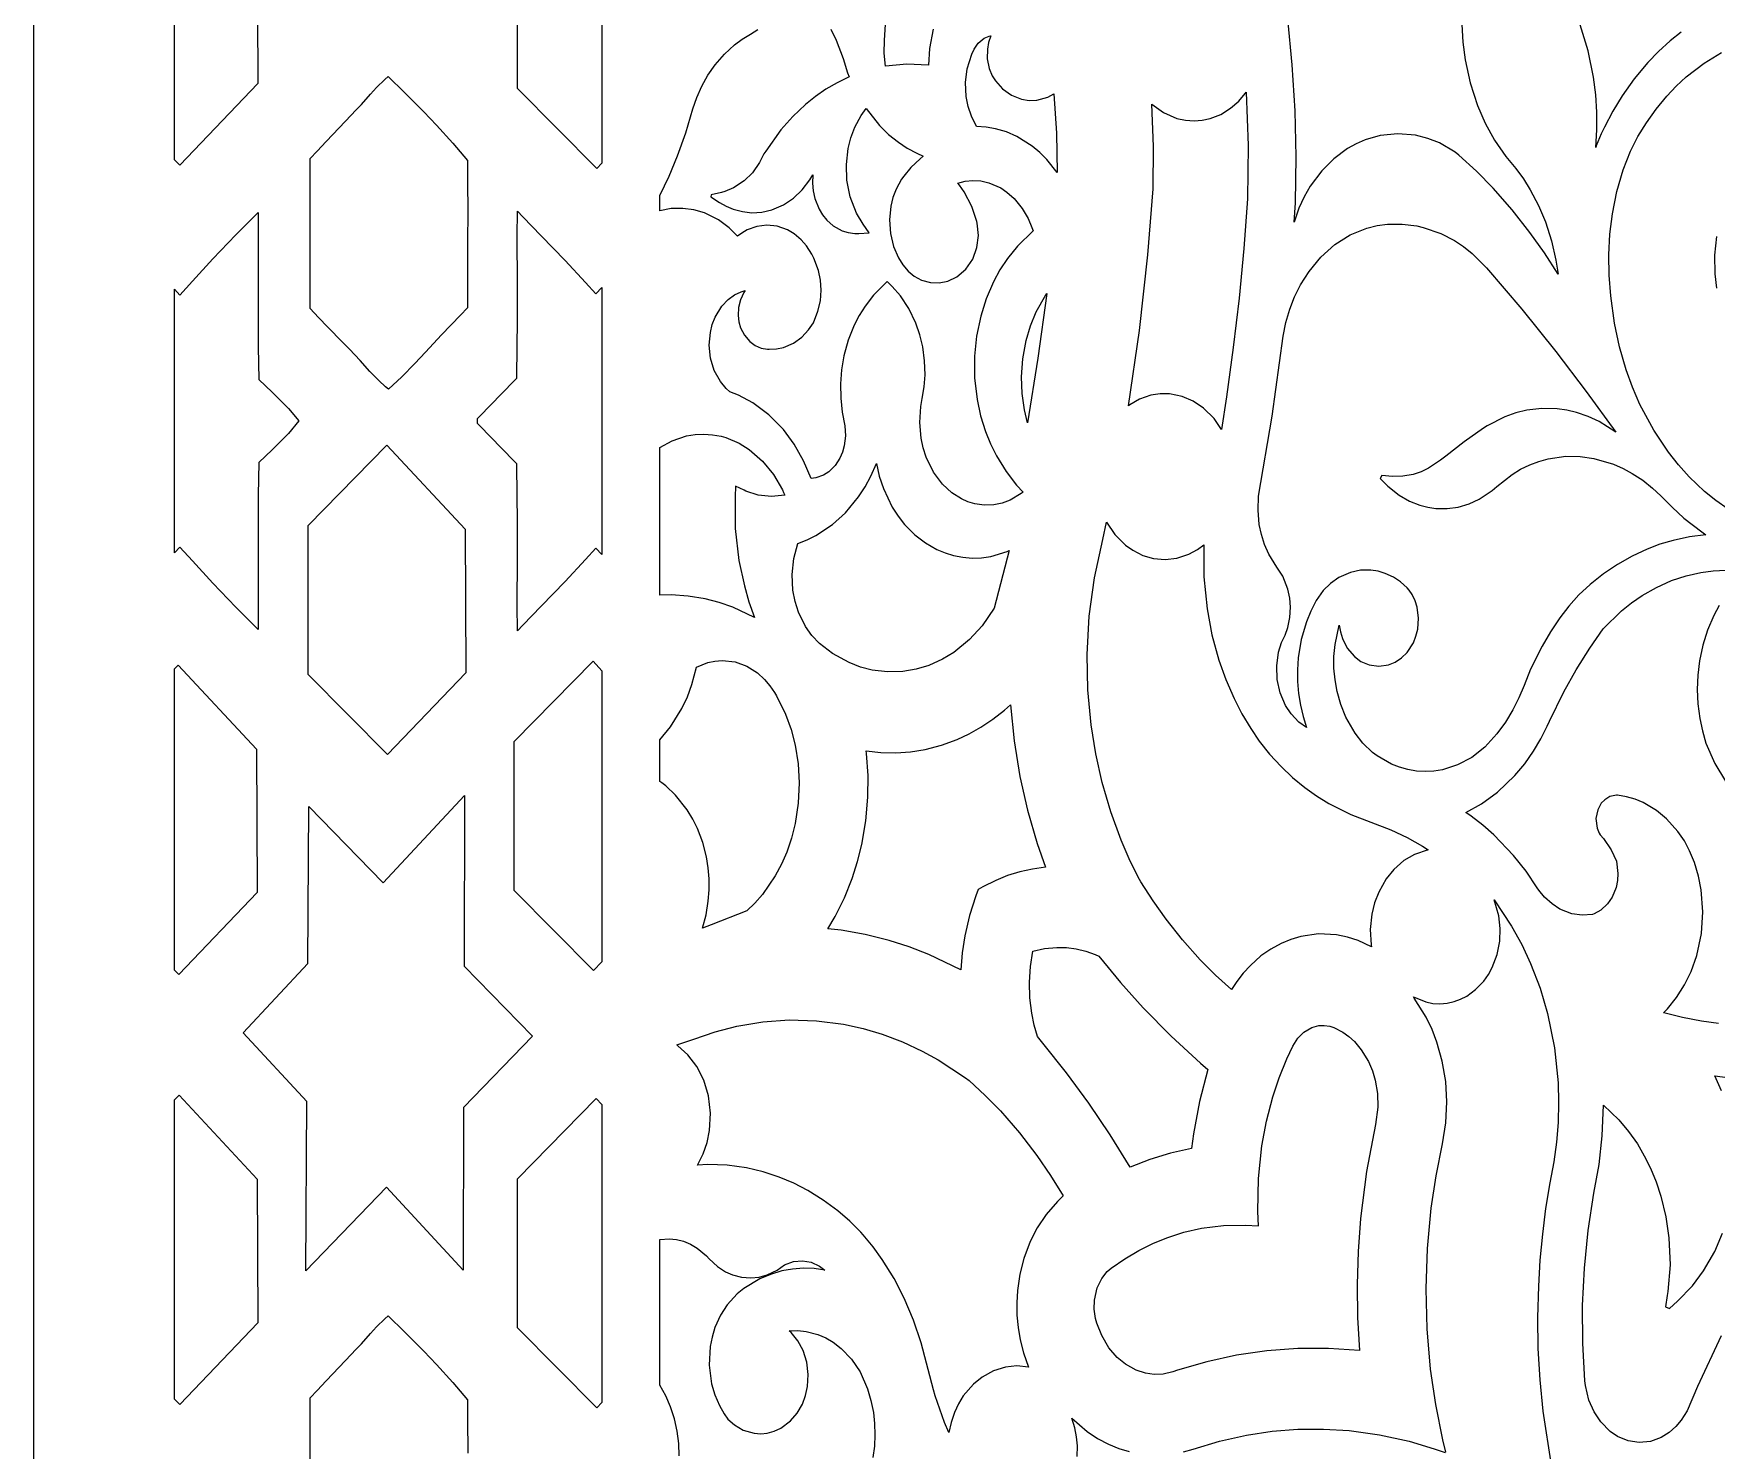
# Model space of a CAD drawing. Extents: x -629 to 1, y 0 to 2050.
# Drawn here: x -628.6 to -334.6, y 1495.5 to 1743 of the extents above; entities that cross this region are included whole.
import ezdxf

# ---------------------------------------------------------------- set-up
doc = ezdxf.new("R2010")
doc.units = 0
doc.layers.add('Default_Layer', color=1, linetype='CONTINUOUS')

msp = doc.modelspace()

# ---------------------------------------------------------------- linework, layer by layer
at = {"layer": 'Default_Layer'}
for points in [[(-628.58, 0), (1.42, 0), (1.42, 2050), (-628.58, 2050), (-628.58, 0)], [(-603.97, 1720.96), (-603.97, 1773.28), (-603.17, 1774.1), (-589.5, 1759.4), (-589.39, 1734.34), (-603.06, 1720.04), (-603.97, 1720.96)], [(-529.28, 1772.46), (-529.28, 1720.42), (-530.17, 1719.48), (-544.05, 1733.46), (-544.04, 1759.49), (-530.28, 1773.54), (-529.28, 1772.46)], [(-461.33, 1742.67), (-461.35, 1742.62), (-461.73, 1741.49), (-461.94, 1740.33), (-461.95, 1738.63), (-461.62, 1736.96), (-461.08, 1735.67), (-460.51, 1734.77), (-459.31, 1733.4), (-457.72, 1732.26), (-455.95, 1731.55), (-454.64, 1731.35), (-453.3, 1731.4), (-451.37, 1731.93), (-450.31, 1732.49), (-449.88, 1725.64), (-449.75, 1718.78), (-451.53, 1721.04), (-452.74, 1722.27), (-454.08, 1723.38), (-456.78, 1725.08), (-458.6, 1725.86), (-460.51, 1726.42), (-462.15, 1726.7), (-463.81, 1726.8), (-464.72, 1728.61), (-465.29, 1730.31), (-465.63, 1732.06), (-465.74, 1734.48), (-465.45, 1736.9), (-464.67, 1739.42), (-464.26, 1740.29), (-463.54, 1741.34), (-462.47, 1742.23), (-461.64, 1742.6), (-461.33, 1742.67)], [(-552.79, 1720.85), (-552.76, 1717.52), (-552.74, 1711.52), (-552.75, 1707.02), (-552.77, 1699.53), (-552.76, 1695.09), (-554, 1693.86), (-557.32, 1690.38), (-560.11, 1687.35), (-561.95, 1685.39), (-564.24, 1683.06), (-566.55, 1680.9), (-567.12, 1681.33), (-568.29, 1682.39), (-569.84, 1684.01), (-571.55, 1685.93), (-573.38, 1687.91), (-574.63, 1689.1), (-577.18, 1691.72), (-578.81, 1693.42), (-580.29, 1695.01), (-580.29, 1699.38), (-580.29, 1717.04), (-580.29, 1721.22), (-579.04, 1722.47), (-577.49, 1724.19), (-574.11, 1727.76), (-572.21, 1729.71), (-571.32, 1730.66), (-569.71, 1732.48), (-568.65, 1733.63), (-567.24, 1735.03), (-566.66, 1735.53), (-563.79, 1732.73), (-560.41, 1729.34), (-558.21, 1727.05), (-555.32, 1723.87), (-552.79, 1720.85)], [(-416.7, 1732.8), (-416.36, 1723.48), (-416.46, 1714.15), (-417.12, 1705.47), (-417.96, 1696.81), (-418.97, 1688.17), (-420.16, 1679.54), (-421.04, 1673.88), (-422.32, 1675.75), (-424.14, 1677.59), (-425.96, 1678.82), (-427.88, 1679.64), (-430.11, 1680.09), (-431.76, 1680.09), (-433.38, 1679.84), (-435.35, 1679.15), (-437.06, 1678.17), (-437.28, 1678.01), (-435.38, 1691.17), (-433.91, 1704.37), (-432.98, 1715.9), (-432.92, 1723.31), (-433.19, 1730.72), (-431.15, 1729.22), (-428.83, 1728.21), (-427.32, 1727.88), (-425.78, 1727.77), (-424.38, 1727.88), (-423.01, 1728.18), (-421.16, 1728.91), (-419.43, 1729.99), (-418, 1731.24), (-416.89, 1732.54), (-416.7, 1732.8)], [(-582.24, 1675.34), (-584.06, 1673.14), (-585.89, 1671.29), (-586.9, 1670.32), (-589.26, 1668.09), (-589.34, 1662.36), (-589.38, 1654.35), (-589.37, 1646.87), (-589.36, 1640.95), (-589.36, 1638.88), (-593.23, 1642.8), (-597.28, 1647.01), (-600.85, 1650.88), (-603.03, 1653.32), (-603.97, 1652.28), (-603.97, 1698.39), (-603.03, 1697.35), (-600.85, 1699.79), (-597.28, 1703.66), (-593.23, 1707.87), (-589.36, 1711.8), (-589.36, 1709.73), (-589.37, 1703.8), (-589.38, 1696.33), (-589.34, 1688.32), (-589.26, 1682.59), (-586.9, 1680.35), (-585.89, 1679.39), (-584.07, 1677.54), (-582.24, 1675.34)], [(-529.28, 1698.68), (-529.28, 1652), (-530.33, 1653.1), (-532.14, 1651.11), (-535.73, 1647.31), (-539.93, 1643), (-543.11, 1639.69), (-544.06, 1638.67), (-544.07, 1643.1), (-544.06, 1651.44), (-544.06, 1657.94), (-544.09, 1662.22), (-544.15, 1667.85), (-547.18, 1670.92), (-548.37, 1672.14), (-551, 1674.9), (-551, 1675.77), (-548.37, 1678.54), (-547.18, 1679.76), (-544.15, 1682.83), (-544.09, 1688.45), (-544.06, 1692.74), (-544.06, 1699.23), (-544.07, 1707.57), (-544.06, 1712), (-543.11, 1710.99), (-539.93, 1707.68), (-535.73, 1703.36), (-532.14, 1699.56), (-530.33, 1697.57), (-529.28, 1698.68)], [(-385.78, 1709.18), (-382.68, 1708.1), (-380.33, 1706.87), (-378.73, 1705.81), (-377.24, 1704.62), (-374.7, 1702.1), (-368.56, 1694.86), (-362.63, 1687.48), (-357.29, 1680.48), (-352.14, 1673.36), (-355.05, 1675.23), (-356.97, 1676.12), (-358.98, 1676.81), (-360.66, 1677.21), (-362.38, 1677.46), (-365.04, 1677.53), (-367.68, 1677.22), (-369.62, 1676.75), (-371.49, 1676.09), (-374.62, 1674.49), (-375.24, 1674.09), (-378.6, 1671.72), (-381.85, 1669.22), (-382.77, 1668.47), (-384.84, 1667.07), (-386.16, 1666.44), (-387.56, 1665.99), (-389.35, 1665.68), (-391.17, 1665.67), (-393.03, 1665.83), (-393.32, 1665.28), (-391.97, 1663.98), (-389.99, 1662.39), (-388.2, 1661.36), (-386.35, 1660.62), (-384.97, 1660.26), (-383.56, 1660.06), (-381.6, 1660.03), (-379.65, 1660.3), (-377.77, 1660.85), (-376, 1661.66), (-373.73, 1663.19), (-372.94, 1663.87), (-370.24, 1666.01), (-368.75, 1666.91), (-367.16, 1667.69), (-365.57, 1668.29), (-363.93, 1668.75), (-360.83, 1669.17), (-358.37, 1669.13), (-355.94, 1668.79), (-352.55, 1667.8), (-350.86, 1667.06), (-349.24, 1666.19), (-347.4, 1664.98), (-345.7, 1663.62), (-344.25, 1662.26), (-342.29, 1660.26), (-340.21, 1658.38), (-337.07, 1655.95), (-336.37, 1655.47), (-339.27, 1655.1), (-342.11, 1654.48), (-344.41, 1653.79), (-346.65, 1652.95), (-349.29, 1651.71), (-351.81, 1650.28), (-354.29, 1648.61), (-356.61, 1646.76), (-358.6, 1644.94), (-360.31, 1642.98), (-361.9, 1640.93), (-363.54, 1638.51), (-365.02, 1636.01), (-367.01, 1631.95), (-368.15, 1629.11), (-369.04, 1626.96), (-370.09, 1624.87), (-371.39, 1622.72), (-372.89, 1620.68), (-375.03, 1618.34), (-377.31, 1616.56), (-379.76, 1615.24), (-382.4, 1614.4), (-383.91, 1614.16), (-385.44, 1614.08), (-386.96, 1614.17), (-388.47, 1614.43), (-389.91, 1614.83), (-391.29, 1615.38), (-393.83, 1616.82), (-394.64, 1617.42), (-396.34, 1619.07), (-397.69, 1620.78), (-399.3, 1623.58), (-400.19, 1625.78), (-400.83, 1628.06), (-401.19, 1630.09), (-401.37, 1632.14), (-401.37, 1634.2), (-401.18, 1636.26), (-400.44, 1639.68), (-400.25, 1638.48), (-399.89, 1637.31), (-399.06, 1635.66), (-397.81, 1634.19), (-396.66, 1633.34), (-395.2, 1632.72), (-393.52, 1632.49), (-391.84, 1632.73), (-390.65, 1633.22), (-389.57, 1633.94), (-388.59, 1634.9), (-387.5, 1636.59), (-387.04, 1637.75), (-386.74, 1638.96), (-386.6, 1640.9), (-386.86, 1642.82), (-387.21, 1643.94), (-387.71, 1645.01), (-388.21, 1645.79), (-388.6, 1646.2), (-389.73, 1647.21), (-390.96, 1648.04), (-392.44, 1648.72), (-393.67, 1649.09), (-394.94, 1649.28), (-396.75, 1649.25), (-398.51, 1648.87), (-400.51, 1647.98), (-401.95, 1646.97), (-403.24, 1645.7), (-404.5, 1643.97), (-405.42, 1642.13), (-406.18, 1640.24), (-407.08, 1637.13), (-407.6, 1633.96), (-407.74, 1631.88), (-407.72, 1629.81), (-407.56, 1627.74), (-407.24, 1625.69), (-406.77, 1623.71), (-406.16, 1621.77), (-407.51, 1622.71), (-408.87, 1624.14), (-409.84, 1625.61), (-410.77, 1627.82), (-411.28, 1630.14), (-411.38, 1632.56), (-411.05, 1634.95), (-410.56, 1636.61), (-409.91, 1637.9), (-409.44, 1639.25), (-409.07, 1641.02), (-408.97, 1642.81), (-409.1, 1644.39), (-409.42, 1645.95), (-410.33, 1648.24), (-411.34, 1649.8), (-412.75, 1652.05), (-413.49, 1653.73), (-414.05, 1655.48), (-414.43, 1657.28), (-414.64, 1659.73), (-414.53, 1662.2), (-412.18, 1676.17), (-410.27, 1690.19), (-409.78, 1692.55), (-409.1, 1694.86), (-408.24, 1697.04), (-407.19, 1699.14), (-405.73, 1701.46), (-403.65, 1703.98), (-401.22, 1706.16), (-398.53, 1707.86), (-395.6, 1709.06), (-393.83, 1709.5), (-392.01, 1709.73), (-389.45, 1709.76), (-386.9, 1709.43), (-385.78, 1709.18)], [(-451.57, 1697.62), (-453.09, 1686.3), (-454.94, 1675.03), (-455.47, 1677.28), (-455.86, 1680.14), (-455.96, 1683.03), (-455.74, 1686.22), (-455.16, 1689.38), (-454.4, 1691.95), (-453.38, 1694.43), (-451.74, 1697.37), (-451.57, 1697.62)], [(-507.66, 1672.45), (-505.32, 1671.48), (-503.53, 1670.37), (-501.2, 1668.34), (-499.3, 1665.98), (-497.76, 1663.3), (-497.53, 1662.82), (-497.33, 1662.36), (-499.65, 1662.14), (-501.97, 1662.4), (-504.13, 1663.09), (-504.45, 1663.24), (-505.95, 1663.94), (-506.03, 1662.11), (-505.98, 1656.53), (-505.35, 1650.99), (-504.4, 1646.53), (-503.59, 1643.75), (-502.62, 1641.01), (-506.42, 1642.79), (-508.8, 1643.61), (-511.25, 1644.25), (-514.21, 1644.75), (-517.2, 1644.95), (-519.16, 1644.92), (-519.16, 1670.68), (-516.99, 1671.88), (-514.51, 1672.72), (-513.01, 1672.97), (-511.48, 1673.05), (-509.96, 1672.95), (-508.46, 1672.67), (-507.66, 1672.45)], [(-580.6, 1657.07), (-566.84, 1671.11), (-553.17, 1656.41), (-553.06, 1631.35), (-566.74, 1617.06), (-580.61, 1631.04), (-580.6, 1657.07)], [(-458.14, 1652.69), (-460.72, 1642.65), (-462.87, 1639.53), (-465.03, 1637.16), (-467.8, 1634.9), (-469.76, 1633.71), (-472.17, 1632.62), (-474.39, 1631.95), (-476.68, 1631.55), (-479.39, 1631.48), (-482.07, 1631.8), (-484.13, 1632.34), (-486.11, 1633.11), (-489.01, 1634.73), (-491.26, 1636.46), (-492.61, 1637.87), (-493.72, 1639.43), (-494.95, 1641.94), (-495.54, 1643.82), (-495.91, 1645.76), (-496.05, 1648.54), (-495.75, 1651.32), (-495.03, 1653.96), (-493.43, 1654.58), (-491.91, 1655.34), (-488.99, 1657.28), (-486.75, 1659.32), (-484.47, 1662.08), (-483.31, 1663.86), (-482.3, 1665.71), (-481.33, 1667.9), (-480.82, 1665.69), (-480.11, 1663.53), (-478.55, 1660.29), (-477.54, 1658.73), (-476.39, 1657.26), (-474.62, 1655.47), (-472.76, 1654.04), (-470.76, 1652.9), (-469.33, 1652.3), (-467.85, 1651.84), (-466.24, 1651.53), (-464.61, 1651.39), (-462.98, 1651.44), (-461.35, 1651.67), (-458.48, 1652.54), (-458.14, 1652.69)], [(-441.1, 1657.69), (-439.65, 1655.52), (-437.82, 1653.67), (-436.54, 1652.76), (-434.74, 1651.86), (-432.89, 1651.33), (-430.86, 1651.15), (-428.85, 1651.38), (-426.76, 1652.06), (-425.23, 1652.89), (-424.13, 1653.7), (-424.11, 1648.09), (-423.55, 1642.5), (-422.69, 1637.99), (-421.47, 1633.55), (-420.27, 1630.17), (-418.83, 1626.87), (-417.46, 1624.19), (-415.92, 1621.58), (-414.45, 1619.39), (-412.61, 1617.12), (-410.61, 1614.97), (-408.59, 1613.07), (-406.44, 1611.3), (-404.4, 1609.84), (-402.25, 1608.51), (-398.42, 1606.59), (-391.41, 1603.91), (-388.6, 1602.58), (-385.92, 1601.03), (-384.92, 1600.38), (-387.31, 1599.6), (-389.15, 1598.52), (-390.93, 1596.97), (-392.26, 1595.33), (-393.56, 1593.03), (-394.28, 1591.13), (-394.75, 1589.16), (-395.02, 1586.47), (-394.87, 1583.78), (-394.83, 1583.46), (-397.13, 1584.54), (-398.99, 1585.15), (-400.92, 1585.56), (-404.05, 1585.71), (-407.14, 1585.28), (-408.91, 1584.76), (-410.6, 1584.06), (-412.43, 1583.05), (-414.14, 1581.86), (-415.98, 1580.21), (-417.23, 1578.85), (-418.35, 1577.4), (-419.28, 1575.97), (-422.08, 1578.52), (-424.74, 1581.2), (-427.82, 1584.66), (-430.68, 1588.28), (-432.97, 1591.51), (-435.11, 1594.83), (-435.59, 1595.61), (-437.15, 1598.81), (-438.55, 1602.07), (-440.38, 1607.07), (-441.86, 1612.16), (-442.98, 1617.17), (-443.79, 1622.22), (-444.36, 1628.36), (-444.49, 1634.52), (-444.13, 1641.26), (-443.23, 1647.96), (-441.77, 1654.65), (-441.1, 1657.69)], [(-603.97, 1579.38), (-603.97, 1632.03), (-603.33, 1632.68), (-589.66, 1617.99), (-589.55, 1592.92), (-603.22, 1578.63), (-603.97, 1579.38)], [(-529.28, 1631.69), (-529.28, 1580.83), (-530.73, 1579.31), (-544.61, 1593.29), (-544.6, 1619.32), (-530.83, 1633.36), (-529.28, 1631.69)], [(-506, 1633.23), (-503.94, 1632.47), (-502.11, 1631.31), (-500.86, 1630.17), (-499.93, 1629.08), (-499.13, 1627.91), (-498.76, 1627.29), (-497.21, 1624.09), (-496.24, 1621.41), (-495.53, 1618.67), (-495.01, 1615.42), (-494.81, 1612.13), (-494.97, 1608.55), (-495.51, 1605), (-496.15, 1602.46), (-497, 1599.98), (-497.91, 1597.88), (-499, 1595.84), (-501.24, 1592.59), (-502.54, 1591.11), (-503.97, 1589.73), (-510.21, 1587.28), (-511.72, 1586.72), (-511.09, 1589.06), (-510.7, 1591.45), (-510.56, 1593.39), (-510.56, 1595.33), (-510.72, 1597.26), (-511.02, 1599.18), (-511.67, 1601.68), (-512.58, 1604.12), (-513.4, 1605.78), (-514.37, 1607.38), (-516.42, 1609.96), (-518.14, 1611.57), (-518.82, 1612.11), (-519.16, 1612.35), (-519.16, 1619.62), (-517.3, 1621.91), (-515.33, 1625.11), (-514.36, 1627.16), (-513.56, 1629.28), (-512.73, 1632.32), (-510.8, 1633.12), (-509.56, 1633.4), (-508.29, 1633.5), (-506, 1633.23)], [(-457.92, 1625.74), (-457.28, 1619.45), (-456.26, 1613.21), (-454.93, 1607.31), (-453.24, 1601.5), (-451.79, 1597.35), (-454.06, 1597.05), (-456.29, 1596.55), (-458.42, 1595.89), (-460.47, 1595.06), (-462.72, 1593.94), (-463.52, 1593.49), (-463.93, 1592.38), (-465.04, 1588.91), (-465.85, 1585.38), (-466.31, 1582.42), (-466.58, 1579.44), (-472.17, 1582.12), (-475.6, 1583.45), (-479.12, 1584.57), (-483.26, 1585.6), (-487.47, 1586.34), (-489.81, 1586.61), (-488.54, 1588.75), (-486.9, 1592.02), (-485.55, 1595.4), (-484.61, 1598.34), (-483.86, 1601.33), (-483.15, 1605.45), (-482.8, 1609.6), (-482.78, 1613.41), (-483.05, 1617.21), (-483.11, 1617.73), (-480.53, 1617.43), (-477.95, 1617.36), (-475.36, 1617.54), (-472.81, 1617.94), (-469.96, 1618.68), (-467.22, 1619.69), (-465.11, 1620.69), (-463.1, 1621.82), (-460.97, 1623.25), (-458.96, 1624.82), (-457.92, 1625.74)], [(-553.38, 1580.1), (-541.44, 1567.85), (-553.45, 1555.4), (-553.53, 1526.98), (-566.94, 1541.43), (-581.04, 1526.81), (-580.85, 1556.41), (-592, 1568.42), (-580.7, 1580.52), (-580.52, 1607.97), (-567.53, 1594.63), (-553.3, 1609.87), (-553.38, 1580.1)], [(-446.42, 1583.08), (-444.73, 1582.67), (-443.1, 1582.09), (-442.46, 1581.81), (-438.67, 1577.25), (-434.7, 1572.82), (-429.84, 1567.87), (-424.72, 1563.15), (-423.41, 1562.01), (-424.88, 1556.42), (-425.92, 1550.75), (-426.24, 1548.23), (-429.93, 1547.42), (-433.53, 1546.31), (-437, 1544.94), (-440.47, 1550.6), (-444.18, 1556.12), (-448.08, 1561.44), (-452.22, 1566.6), (-453.2, 1567.76), (-453.77, 1569.79), (-454.19, 1571.85), (-454.51, 1574.56), (-454.59, 1577.28), (-454.42, 1579.99), (-454, 1582.69), (-451.93, 1583.16), (-449.8, 1583.36), (-448.1, 1583.31), (-446.42, 1583.08)], [(-470.51, 1563.7), (-465.76, 1560.57), (-465.13, 1560.09), (-462.32, 1557.5), (-459.66, 1554.78), (-456.34, 1550.98), (-453.28, 1547), (-450.89, 1543.52), (-448.68, 1539.93), (-449.69, 1538.98), (-451.68, 1536.68), (-453.23, 1534.34), (-454.45, 1531.95), (-455.55, 1529.02), (-456.25, 1526.25), (-456.67, 1523.42), (-456.8, 1521.25), (-456.76, 1519.08), (-456.56, 1516.92), (-456.19, 1514.77), (-455.62, 1512.53), (-454.76, 1510.02), (-456.76, 1510.22), (-458.76, 1510.03), (-460.85, 1509.39), (-462.87, 1508.28), (-464.38, 1507.04), (-466.14, 1504.97), (-466.99, 1503.57), (-467.68, 1502.09), (-468.27, 1500.36), (-468.67, 1498.58), (-469.41, 1500.34), (-471.05, 1505), (-471.36, 1506.05), (-473.51, 1514.28), (-474.83, 1518.22), (-476.45, 1522.06), (-478.24, 1525.51), (-480.3, 1528.82), (-481.89, 1531.02), (-483.62, 1533.13), (-484.05, 1533.62), (-485.99, 1535.52), (-488.05, 1537.31), (-490.6, 1539.2), (-493.31, 1540.88), (-495.76, 1542.14), (-498.31, 1543.22), (-501.12, 1544.14), (-504.02, 1544.83), (-507.38, 1545.29), (-510.77, 1545.41), (-512.6, 1545.33), (-512.53, 1545.44), (-511.61, 1547.26), (-510.91, 1549.28), (-510.47, 1551.36), (-510.3, 1554.38), (-510.65, 1557.39), (-511.49, 1560.16), (-512.71, 1562.56), (-514.26, 1564.6), (-516.02, 1566.18), (-516.21, 1566.32), (-513.25, 1567.29), (-509.52, 1568.6), (-505.69, 1569.6), (-501.16, 1570.36), (-496.57, 1570.68), (-491.8, 1570.55), (-487.07, 1569.93), (-483.66, 1569.18), (-480.33, 1568.19), (-476.75, 1566.84), (-473.3, 1565.24), (-470.51, 1563.7)], [(-399.84, 1568.54), (-398.77, 1567.77), (-397.81, 1566.9), (-396.6, 1565.48), (-395.34, 1563.39), (-394.66, 1561.8), (-394.16, 1560.15), (-393.76, 1557.8), (-393.7, 1555.43), (-394.1, 1552.41), (-395.67, 1544.22), (-396.72, 1535.96), (-397.15, 1530.2), (-397.32, 1524.43), (-397.25, 1518.66), (-396.92, 1512.9), (-402.31, 1513.27), (-407.7, 1513.26), (-413.08, 1512.86), (-418.41, 1512.08), (-423.6, 1510.94), (-428.69, 1509.45), (-429.51, 1509.18), (-431.23, 1508.79), (-432.77, 1508.74), (-434.3, 1508.94), (-435.91, 1509.46), (-437.82, 1510.52), (-439.24, 1511.69), (-440.69, 1513.37), (-441.96, 1515.52), (-442.8, 1517.69), (-443.03, 1518.52), (-443.27, 1520.11), (-443.23, 1521.71), (-442.74, 1523.87), (-441.96, 1525.48), (-440.99, 1526.71), (-440.28, 1527.33), (-437.92, 1528.95), (-435.45, 1530.41), (-433.05, 1531.6), (-430.56, 1532.62), (-427.59, 1533.58), (-424.53, 1534.27), (-420.7, 1534.75), (-416.84, 1534.8), (-414.56, 1534.69), (-414.65, 1537.22), (-414.58, 1542.96), (-413.98, 1548.67), (-413.18, 1552.98), (-412.06, 1557.23), (-410.94, 1560.59), (-409.61, 1563.88), (-408.57, 1566.1), (-407.7, 1567.47), (-406.65, 1568.52), (-405.21, 1569.37), (-404.04, 1569.69), (-403.07, 1569.73), (-402.12, 1569.58), (-401.38, 1569.33), (-399.84, 1568.54)], [(-603.97, 1504.39), (-603.97, 1556.71), (-603.17, 1557.53), (-589.5, 1542.83), (-589.39, 1517.77), (-603.06, 1503.48), (-603.97, 1504.39)], [(-529.28, 1555.89), (-529.28, 1503.85), (-530.17, 1502.91), (-544.05, 1516.9), (-544.04, 1542.93), (-530.28, 1556.97), (-529.28, 1555.89)]]:
    msp.add_lwpolyline(points, close=True, dxfattribs=at)
for points in [[(-489.3, 1743.8), (-488.33, 1741.89), (-487.16, 1738.67), (-486.36, 1736.18), (-486.08, 1735.46), (-488.17, 1734.46), (-490.15, 1733.3), (-491.98, 1732.04), (-493.71, 1730.66), (-495.94, 1728.56), (-498.01, 1726.22), (-500.66, 1722.5), (-500.97, 1722.01), (-501.73, 1720.52), (-503, 1718.73), (-504.43, 1717.3), (-506.3, 1716.06), (-507.82, 1715.44), (-508.37, 1715.29), (-510.2, 1714.88), (-510.28, 1714.52), (-508.75, 1713.52), (-507.58, 1712.86), (-506.33, 1712.34), (-504.74, 1711.92), (-503.1, 1711.74), (-501.32, 1711.84), (-499.6, 1712.24), (-497.54, 1713.13), (-495.81, 1714.29), (-494.28, 1715.75), (-492.97, 1717.47), (-492.42, 1718.38), (-492.5, 1716.89), (-492.38, 1715.55), (-492.1, 1714.23), (-491.34, 1712.33), (-490.74, 1711.36), (-490.01, 1710.46), (-488.89, 1709.46), (-487.33, 1708.59), (-486.24, 1708.25), (-485.1, 1708.09), (-484.37, 1708.1), (-482.58, 1708.24), (-483.65, 1709.74), (-484.8, 1711.68), (-485.89, 1714.5), (-486.47, 1717.42), (-486.57, 1720.19), (-486.26, 1722.95), (-485.79, 1724.85), (-485.09, 1726.69), (-484.01, 1728.73), (-483.14, 1729.94), (-480.76, 1726.96), (-479.19, 1725.43), (-477.47, 1724.05), (-475.92, 1723.01), (-474.28, 1722.12), (-473.16, 1721.61), (-473.7, 1721.17), (-475.3, 1719.64), (-476.54, 1718.15), (-476.94, 1717.6), (-477.89, 1715.85), (-478.43, 1714.39), (-478.8, 1712.89), (-479.04, 1710.5), (-478.88, 1708.12), (-478.32, 1705.81), (-477.46, 1703.84), (-476.7, 1702.61), (-475.79, 1701.54), (-474.74, 1700.67), (-473.44, 1699.97), (-471.89, 1699.53), (-470.34, 1699.47), (-468.84, 1699.77), (-467.26, 1700.52), (-465.68, 1701.87), (-464.5, 1703.62), (-463.77, 1705.65), (-463.51, 1707.78), (-463.72, 1709.92), (-463.79, 1710.21), (-464.64, 1712.82), (-465.99, 1715.41), (-466.79, 1716.54), (-467.07, 1716.91), (-465.79, 1717.23), (-464.47, 1717.36), (-463.05, 1717.28), (-461.66, 1716.97), (-459.61, 1716.07), (-458.53, 1715.35), (-457.26, 1714.23), (-455.84, 1712.49), (-454.81, 1710.71), (-454.16, 1709.18), (-453.95, 1708.57), (-456.68, 1705.91), (-458.42, 1703.72), (-459.73, 1701.73), (-460.86, 1699.64), (-462.13, 1696.7), (-463.1, 1693.66), (-463.82, 1690.18), (-464.18, 1686.65), (-464.16, 1682.87), (-463.73, 1679.12), (-463.11, 1676.27), (-462.25, 1673.49), (-461.39, 1671.34), (-460.36, 1669.25), (-458.67, 1666.5), (-456.82, 1664.11), (-455.69, 1662.9), (-456.01, 1662.66), (-457.94, 1661.51), (-459.35, 1660.98), (-460.83, 1660.68), (-462.49, 1660.62), (-464.13, 1660.85), (-465.33, 1661.21), (-466.46, 1661.71), (-468.16, 1662.79), (-469.8, 1664.32), (-471.36, 1666.41), (-472.62, 1669.01), (-473.15, 1670.65), (-473.51, 1672.33), (-473.75, 1675.1), (-473.56, 1677.87), (-473.31, 1679.25), (-472.97, 1681.33), (-472.83, 1683.43), (-472.9, 1685.87), (-473.23, 1688.3), (-473.72, 1690.38), (-474.42, 1692.41), (-475.66, 1694.99), (-477.12, 1697.19), (-478.54, 1698.82), (-479.42, 1699.71), (-480.4, 1698.81), (-481.82, 1697.33), (-483.31, 1695.4), (-484.33, 1693.77), (-485.21, 1692.08), (-486.26, 1689.45), (-487, 1686.74), (-487.42, 1684.29), (-487.6, 1681.81), (-487.56, 1679.33), (-487.29, 1676.86), (-486.82, 1674.52), (-486.72, 1672.76), (-486.94, 1671.01), (-487.26, 1669.89), (-487.73, 1668.82), (-488.55, 1667.55), (-489.61, 1666.48), (-490.57, 1665.85), (-491.9, 1665.38), (-492.73, 1665.28), (-494.04, 1668.4), (-495.69, 1671.31), (-497.58, 1673.85), (-500.1, 1676.42), (-502.94, 1678.53), (-505.43, 1679.86), (-506.91, 1680.45), (-507.57, 1681.03), (-508.59, 1682.23), (-509.67, 1684.19), (-510.31, 1686.33), (-510.54, 1688.57), (-510.34, 1690.82), (-510, 1692.18), (-509.49, 1693.5), (-508.32, 1695.41), (-507.22, 1696.57), (-506.12, 1697.37), (-504.94, 1697.92), (-504.25, 1698.12), (-504.49, 1697.77), (-505.09, 1696.52), (-505.42, 1695.16), (-505.49, 1693.76), (-505.35, 1692.69), (-505.05, 1691.64), (-504.4, 1690.36), (-503.43, 1689.22), (-502.49, 1688.54), (-501.44, 1688.09), (-500.33, 1687.9), (-500.04, 1687.89), (-498.8, 1687.94), (-497.58, 1688.19), (-495.83, 1688.93), (-494.37, 1689.97), (-493.17, 1691.25), (-492.34, 1692.49), (-491.53, 1694.52), (-491.12, 1696.36), (-490.99, 1698.22), (-491.09, 1699.93), (-491.42, 1701.61), (-492.23, 1703.81), (-492.6, 1704.51), (-493.51, 1705.94), (-494.45, 1707), (-495.69, 1708.04), (-496.86, 1708.72), (-498.69, 1709.36), (-500.45, 1709.54), (-502.21, 1709.32), (-503.89, 1708.72), (-504.86, 1708.17), (-505.59, 1707.64), (-507.05, 1709.09), (-508.9, 1710.47), (-511.38, 1711.7), (-513.23, 1712.24), (-515.15, 1712.5), (-517.18, 1712.45), (-519.16, 1712.08), (-519.16, 1714.73), (-517.54, 1718.15), (-516.08, 1721.65), (-514.62, 1725.72), (-513.38, 1729.86), (-512.68, 1731.88), (-511.81, 1733.84), (-510.75, 1735.76), (-509.5, 1737.58), (-507.89, 1739.45), (-506.11, 1741.09), (-504.78, 1742.07), (-503.35, 1742.93), (-502.04, 1743.73)], [(-471.42, 1743.81), (-472.05, 1740.43), (-472.22, 1737.53), (-475.98, 1737.71), (-479.73, 1737.35), (-479.94, 1739.6), (-479.88, 1741.86), (-479.73, 1744.65)], [(-379.01, 1744.6), (-378.85, 1741.51), (-378.46, 1738.44), (-377.59, 1734.41), (-376.3, 1730.48), (-374.96, 1727.4), (-373.33, 1724.44), (-371.36, 1721.56), (-369.6, 1719.45), (-368.28, 1717.64), (-367.09, 1715.75), (-365.64, 1712.99), (-364.43, 1710.13), (-363.37, 1706.83), (-362.6, 1703.46), (-362.22, 1701), (-364.59, 1704.7), (-367.14, 1708.3), (-370.24, 1712.24), (-373.58, 1716.02), (-376.49, 1718.97), (-379.55, 1721.78), (-380.18, 1722.32), (-382.94, 1723.93), (-384.98, 1724.73), (-387.12, 1725.27), (-390.21, 1725.53), (-393.3, 1725.21), (-395.91, 1724.45), (-397.49, 1723.76), (-398.99, 1722.93), (-401.4, 1721.16), (-403.52, 1719.04), (-405.52, 1716.36), (-406.59, 1714.5), (-407.49, 1712.56), (-408.35, 1710.11), (-408.12, 1713.44), (-407.98, 1721.49), (-408.16, 1729.54), (-408.65, 1737.57), (-409.45, 1745.59)], [(-340.7, 1743.28), (-342.61, 1741.76), (-344.64, 1739.92), (-346.54, 1737.97), (-348.91, 1735.14), (-351.03, 1732.16), (-352.66, 1729.48), (-354.12, 1726.71), (-354.69, 1725.5), (-355.54, 1723.41), (-355.63, 1723.16), (-355.45, 1726.22), (-355.45, 1729.29), (-355.64, 1732.35), (-356.01, 1735.41), (-356.95, 1740.04), (-358.34, 1744.58)], [(-332.51, 1659.91), (-334.62, 1661.42), (-336.61, 1663.04), (-339.3, 1665.6), (-341.18, 1667.69), (-342.92, 1669.89), (-345.49, 1673.72), (-347.91, 1678.23), (-349.22, 1681.23), (-350.33, 1684.3), (-351.5, 1688.32), (-352.36, 1692.41), (-352.99, 1697.24), (-353.3, 1700.82), (-353.36, 1704.4), (-353.16, 1707.99), (-352.71, 1711.55), (-351.92, 1715.42), (-350.82, 1719.22), (-349.58, 1722.5), (-348.26, 1725.03), (-346.76, 1727.47), (-345.08, 1729.84), (-343.23, 1732.1), (-341.58, 1733.84), (-339.81, 1735.48), (-336.7, 1737.89), (-333.66, 1739.74)], [(-334.51, 1707.6), (-334.87, 1704.33), (-334.84, 1701.04), (-334.55, 1698.58)], [(-334.16, 1570.07), (-337.17, 1570.47), (-340.47, 1571.1), (-343.74, 1571.91), (-343.8, 1571.93), (-343.11, 1572.64), (-341.51, 1574.6), (-340.1, 1576.82), (-338.98, 1579.12), (-337.98, 1581.93), (-337.17, 1585.8), (-336.93, 1589.59), (-337.22, 1593.39), (-337.7, 1595.81), (-338.4, 1598.18), (-339.22, 1600.23), (-340.15, 1601.95), (-341.26, 1603.59), (-343.26, 1605.83), (-345.02, 1607.29), (-347.34, 1608.66), (-348.75, 1609.25), (-350.23, 1609.68), (-351.8, 1609.96), (-351.98, 1609.96), (-353.17, 1609.7), (-354.06, 1609.16), (-354.66, 1608.54), (-355.29, 1607.42), (-355.61, 1605.87), (-355.4, 1604.17), (-355.05, 1603.32), (-354.87, 1603.01), (-354.3, 1602.38), (-352.94, 1600.4), (-352.03, 1598.44), (-351.76, 1596.27), (-351.84, 1595.03), (-352.09, 1593.8), (-352.77, 1592.13), (-353.57, 1590.94), (-354.72, 1589.86), (-355.92, 1589.2), (-356.18, 1589.11), (-358, 1588.98), (-359.8, 1589.24), (-361.89, 1590.05), (-363.26, 1590.94), (-364.56, 1592.12), (-365.59, 1593.37), (-365.86, 1593.75), (-367.81, 1596.65), (-369.98, 1599.4), (-373.46, 1603.04), (-375.37, 1604.71), (-377.4, 1606.26), (-378.33, 1606.91), (-375.6, 1608.43), (-372.78, 1610.49), (-369.77, 1613.37), (-368.03, 1615.46), (-366.48, 1617.67), (-365.22, 1619.8), (-364.11, 1621.99), (-363.7, 1622.91), (-361.2, 1628), (-359.03, 1631.88), (-356.67, 1635.66), (-354.33, 1639.04), (-351.14, 1642.15), (-349.37, 1643.56), (-347.49, 1644.85), (-345.01, 1646.27), (-342.38, 1647.44), (-339.85, 1648.28), (-337.24, 1648.88), (-335.09, 1649.17), (-332.92, 1649.28)], [(-334.05, 1643.11), (-334.98, 1641.37), (-336.09, 1638.77), (-336.92, 1636.14), (-337.49, 1633.45), (-337.8, 1630.94), (-337.89, 1628.42), (-337.78, 1625.89), (-337.46, 1623.38), (-337, 1621.2), (-336.38, 1619.05), (-334.84, 1615.5), (-332.97, 1612.42)], [(-381.85, 1495.14), (-382.35, 1497.32), (-383.58, 1503.47), (-384.48, 1509.66), (-385.08, 1516.69), (-385.26, 1523.72), (-385.03, 1530.76), (-384.36, 1537.77), (-383.52, 1543.42), (-382.39, 1549.02), (-381.81, 1552.68), (-381.63, 1556.37), (-381.84, 1559.93), (-382.44, 1563.46), (-383.37, 1566.77), (-384.23, 1569), (-385.26, 1571.16), (-387.33, 1574.5), (-387.49, 1574.72), (-385.32, 1573.83), (-384.1, 1573.58), (-382.85, 1573.51), (-381.61, 1573.61), (-380.39, 1573.88), (-379.24, 1574.3), (-378.16, 1574.85), (-376.62, 1575.97), (-375.21, 1577.45), (-374.39, 1578.61), (-373.72, 1579.84), (-372.86, 1582.1), (-372.41, 1584.44), (-372.33, 1586.66), (-372.58, 1588.87), (-373.4, 1591.64), (-373.4, 1591.64), (-370.36, 1587.09), (-368.57, 1583.85), (-367.02, 1580.52), (-365.37, 1576.22), (-364.07, 1571.82), (-362.84, 1565.81), (-362.21, 1559.71), (-362.11, 1556.24), (-362.2, 1552.77), (-362.47, 1549.31), (-362.94, 1545.86), (-363.65, 1542.2), (-364.38, 1537.72), (-364.96, 1533.22), (-365.39, 1528.7), (-365.66, 1524.17), (-365.8, 1518.71), (-365.72, 1513.24), (-365.42, 1507.78), (-364.9, 1502.33), (-363.4, 1492.87)], [(-333.65, 1558.29), (-334.8, 1560.93), (-329.09, 1560.13)], [(-333.73, 1515.45), (-337.84, 1506.63), (-339.65, 1502.38), (-340.69, 1500.72), (-341.61, 1499.63), (-342.8, 1498.57), (-344.18, 1497.71), (-346.07, 1497.01), (-348.03, 1496.82), (-349.98, 1497.12), (-351.82, 1497.88), (-353.1, 1498.75), (-354.75, 1500.43), (-355.9, 1502.17), (-356.82, 1504.25), (-357.44, 1506.81), (-357.54, 1507.62), (-357.91, 1514.19), (-357.93, 1520.75), (-357.62, 1527.31), (-356.97, 1533.86), (-355.97, 1540.43), (-355.06, 1545.4), (-354.5, 1550.4), (-354.27, 1555.81), (-351.59, 1553.23), (-349.88, 1551.18), (-348.36, 1549.01), (-347.14, 1546.93), (-346.07, 1544.79), (-345.06, 1542.36), (-344.24, 1539.87), (-343.36, 1536.25), (-342.83, 1532.58), (-342.65, 1527.89), (-343.02, 1523.21), (-343.13, 1522.52), (-343.44, 1520.57), (-342.76, 1520.25), (-341.32, 1521.54), (-338.74, 1524.21), (-336.78, 1526.83), (-334.83, 1530.23), (-333.48, 1533.39)], [(-515.77, 1494.5), (-515.85, 1496.66), (-516.12, 1498.8), (-516.6, 1500.96), (-517.28, 1503.07), (-518.12, 1505.02), (-519.16, 1506.88), (-519.16, 1532.3), (-519.08, 1532.33), (-517.52, 1532.43), (-517.52, 1532.43), (-516.26, 1532.31), (-515.04, 1532), (-513.79, 1531.49), (-512.63, 1530.81), (-511, 1529.44), (-510.52, 1528.93), (-509.11, 1527.61), (-507.68, 1526.69), (-506.45, 1526.14), (-504.87, 1525.73), (-503.25, 1525.61), (-501.8, 1525.75), (-500.4, 1526.13), (-498.68, 1526.95), (-497.4, 1527.87), (-495.81, 1528.47), (-494.26, 1528.6), (-492.74, 1528.33), (-491.26, 1527.64), (-490.33, 1526.95), (-492.21, 1527.22), (-494.09, 1527.29), (-495.98, 1527.15), (-497.84, 1526.81), (-499.8, 1526.22), (-501.68, 1525.42), (-504.5, 1523.73), (-505.66, 1522.83), (-507.42, 1520.89), (-508.57, 1519.1), (-509.54, 1516.92), (-510.04, 1515.27), (-510.37, 1513.59), (-510.55, 1510.34), (-510.13, 1507.11), (-509.56, 1505.17), (-508.75, 1503.29), (-507.9, 1501.83), (-507.26, 1500.94), (-506.11, 1499.91), (-504.59, 1499.02), (-502.68, 1498.46), (-501.54, 1498.38), (-500.4, 1498.49), (-499.17, 1498.81), (-498, 1499.35), (-496.34, 1500.6), (-495.17, 1501.96), (-494.26, 1503.54), (-493.7, 1505.04), (-493.35, 1506.61), (-493.22, 1508.75), (-493.48, 1510.88), (-494.12, 1512.93), (-495.03, 1514.62), (-496.19, 1516.05), (-496.54, 1516.37), (-495.05, 1516.42), (-493.58, 1516.26), (-491.53, 1515.71), (-490.16, 1515.11), (-488.88, 1514.36), (-487.47, 1513.27), (-485.7, 1511.41), (-484.18, 1509.18), (-482.88, 1506.23), (-482.27, 1504.19), (-481.85, 1502.11), (-481.63, 1500.14), (-481.58, 1498.17), (-481.68, 1496.2), (-481.95, 1494.23)], [(-580.29, 1482.81), (-580.29, 1500.47), (-580.29, 1504.65), (-579.04, 1505.9), (-577.49, 1507.62), (-574.11, 1511.19), (-572.21, 1513.15), (-571.32, 1514.1), (-569.71, 1515.91), (-568.65, 1517.07), (-567.24, 1518.47), (-566.66, 1518.97), (-563.79, 1516.16), (-560.41, 1512.78), (-558.21, 1510.49), (-555.32, 1507.3), (-552.79, 1504.28), (-552.79, 1504.28), (-552.76, 1500.95), (-552.74, 1494.95)], [(-446.25, 1494.39), (-446.2, 1496.24), (-446.34, 1497.83), (-446.65, 1499.39), (-447.19, 1501.08), (-447.2, 1501.09), (-444.51, 1498.77), (-442.69, 1497.56), (-440.75, 1496.53), (-438.98, 1495.81), (-437.15, 1495.24)], [(-427.66, 1495.2), (-425.96, 1495.69), (-421.35, 1497.08), (-416.64, 1498.13), (-412.19, 1498.8), (-407.7, 1499.15), (-403.2, 1499.19), (-398.7, 1498.92), (-393.42, 1498.2), (-388.23, 1497.05), (-383.84, 1495.73), (-381.93, 1495.08)]]:
    msp.add_lwpolyline(points, dxfattribs=at)

doc.saveas('drawing.dxf')
